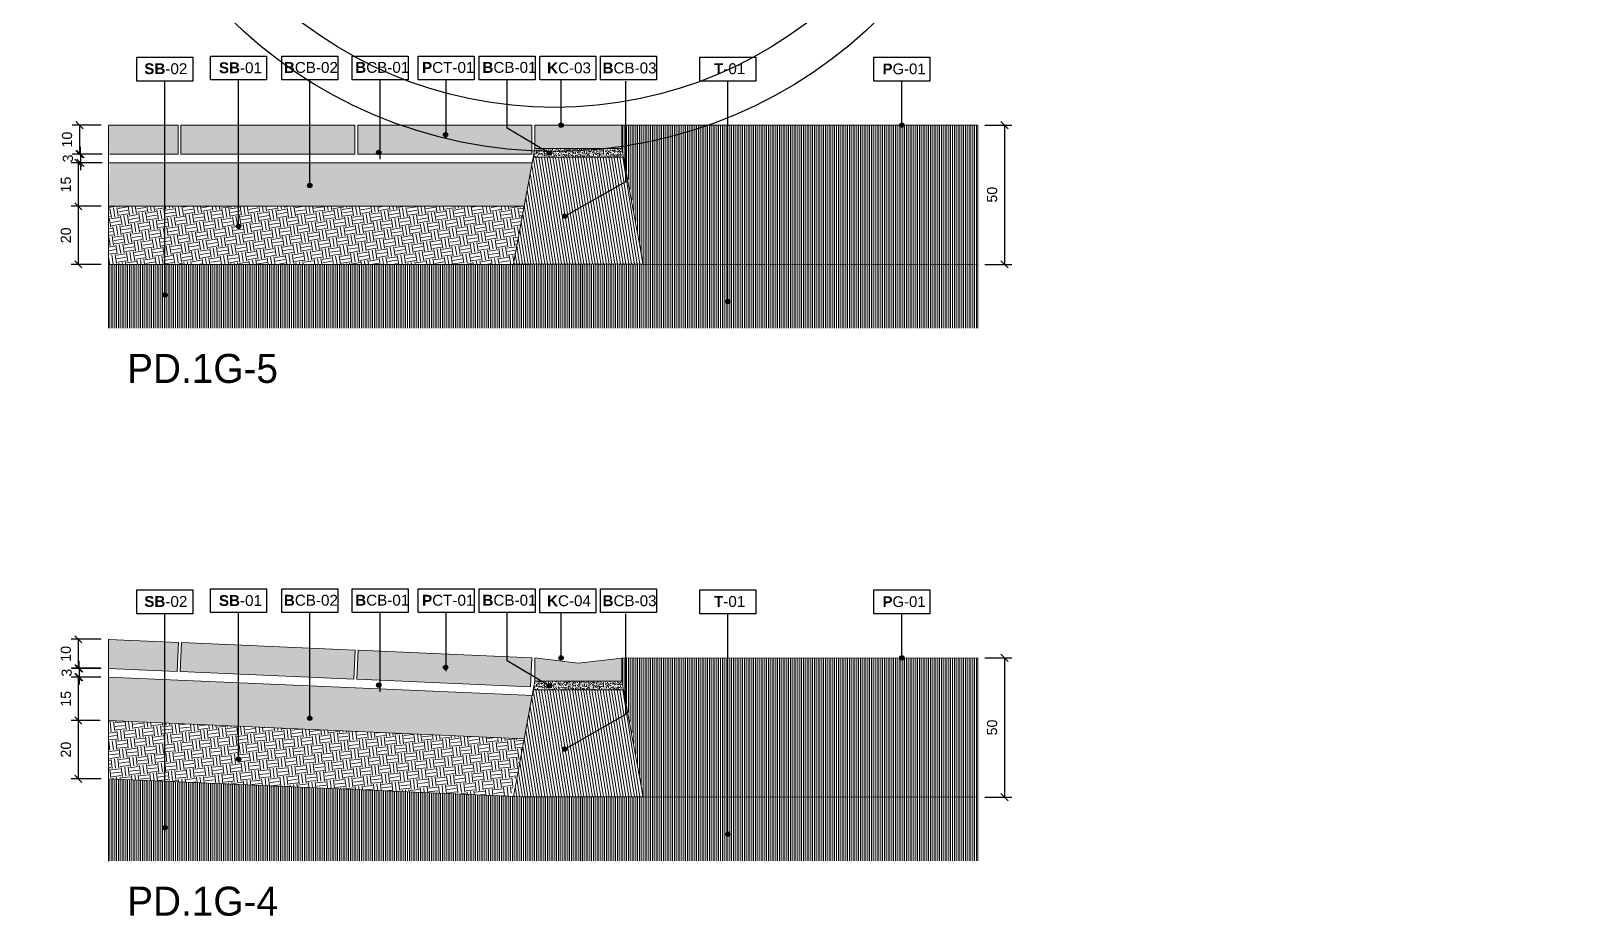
# Model space of a CAD drawing. Header units: metres. Extents: x -325 to 301, y -147 to 149.
# Drawn here: x 26.59 to 31.91, y 60.2 to 63.25 of the extents above; entities that cross this region are included whole.
import ezdxf

# ---------------------------------------------------------------- set-up
doc = ezdxf.new("R2010")
doc.units = ezdxf.units.M
doc.layers.get('Defpoints').update_dxf_attribs({"lineweight": 13})
doc.layers.add('-aux', color=50, linetype='Continuous', plot=False)
doc.layers.add('-AUX-QAD', color=5, linetype='Continuous', plot=False)
doc.layers.add('0-TX-1_25', color=7, linetype='Continuous', true_color=0x3f4f7f)
doc.layers.add('3-TR-paviment fort', color=7, linetype='Continuous', true_color=0xd1d1d1)
for name, color, linetype, lineweight, true_color in [('03-TR-Paviment_01_Compacted Ground', 7, 'Continuous', 5, 0xc5a967), ('03-TR-Paviment_07_Precast Concrete Blocks', 7, 'Continuous', 5, 0xe7ddd0), ('3-TR tot_u', 7, 'Continuous', 5, 0x787878)]:
    doc.layers.add(name, color=color, linetype=linetype, lineweight=lineweight, true_color=true_color)
for name, color, linetype, lineweight in [('1-CM', 7, 'Continuous', 0), ('2-L-secció', 1, 'Continuous', 0), ('3-TR Formigó', 252, 'Continuous', 0), ('3-TR Seleccionat', 44, 'Continuous', 0), ('3-TR Tot-u', 37, 'Continuous', 0)]:
    doc.layers.add(name, color=color, linetype=linetype, lineweight=lineweight)
doc.layers.add('A-KEYPLAN_HATCH', color=7, linetype='Continuous')
doc.layers.add('A_TEXT_2', color=7, linetype='Continuous')
doc.styles.add('Arial_4', font='arial.ttf', dxfattribs={"height": 1.8})
doc.styles.get("Standard").update_dxf_attribs({"font": 'arial.ttf'})
doc.styles.add('x-llegenda materials$0$ENGRAVERS', font='TT0586M.TTF')
doc.dimstyles.new('ISO-25', dxfattribs={"dimtxt": 0.1, "dimasz": 0.1, "dimexe": 0.1, "dimexo": 0.1, "dimgap": 0.1, "dimtad": 1, "dimdec": 0, "dimlfac": 100, "dimzin": 9, "dimtxsty": 'Standard', "dimblk": 'OBLIQUE', "dimcen": 0.1, "dimadec": 0, "dimazin": 0, "dimtfac": 1, "dimtdec": 0, "dimtmove": 0, "dimatfit": 3, "dimldrblk": 'OBLIQUE', "dimfxl": 1, "dimarcsym": 0})
pattern_1 = [(270, (-172.1192207, 8.930164), (0.00635, -2e-18), [])]
pattern_2 = [(270, (-172.1192207, 10.766412), (0.00635, -2e-18), [])]

# ---------------------------------------------------------------- blocks, each defined once
blk = doc.blocks.new('hatch keyplan 2')
at = {"layer": 'A-KEYPLAN_HATCH'}
blk.add_lwpolyline([(0, 0.00548), (0.01287, 0.00548), (0.01287, 0), (0, 0)], close=True, dxfattribs=at)
blk = doc.blocks.new('hatch keyplan')
at = {"layer": 'A-KEYPLAN_HATCH'}
blk.add_blockref('hatch keyplan 2', (1.43058, 0.85215), dxfattribs=at)
blk = doc.blocks.new('SB-01')
at = {"layer": 'A-KEYPLAN_HATCH'}
blk.add_blockref('hatch keyplan', (-1.43058, -0.85215), dxfattribs=at)
at = {"layer": 'A_TEXT_2', "insert": (-0.0008, 0.00403), "char_height": 0.0025, "attachment_point": 1}
blk.add_mtext_dynamic_manual_height_columns('\\pi0.00271;{\\fArial|b1|i0|c0|p34;SB}-01', width=0.0145619, gutter_width=0.015, heights=[0], dxfattribs=at)
blk = doc.blocks.new('PCB01')
at = {"layer": 'A-KEYPLAN_HATCH'}
blk.add_lwpolyline([(0.001, 0.00548), (0.01387, 0.00548), (0.01387, 0), (0.001, 0)], close=True, dxfattribs=at)
at = {"layer": 'A_TEXT_2', "insert": (0.0002, 0.00409), "char_height": 0.0025, "attachment_point": 1}
blk.add_mtext_dynamic_manual_height_columns('\\pi0.00171;{\\fArial|b1|i0|c0|p34;P}CT-01', width=0.0145619, gutter_width=0.015, heights=[0], dxfattribs=at)
blk = doc.blocks.new('B-CB02')
at = {"layer": 'A-KEYPLAN_HATCH'}
blk.add_blockref('hatch keyplan', (-1.43058, -0.85215), dxfattribs=at)
at = {"layer": 'A_TEXT_2', "insert": (-0.0008, 0.00409), "char_height": 0.0025, "attachment_point": 1}
blk.add_mtext_dynamic_manual_height_columns('\\pi0.00129;{\\fArial|b1|i0|c0|p34;B}CB-02', width=0.0145619, gutter_width=0.015, heights=[0], dxfattribs=at)
blk = doc.blocks.new('B-CB01')
at = {"layer": 'A-KEYPLAN_HATCH'}
blk.add_blockref('hatch keyplan', (-1.43058, -0.85215), dxfattribs=at)
at = {"layer": 'A_TEXT_2', "insert": (-0.0008, 0.00411), "char_height": 0.0025, "attachment_point": 1}
blk.add_mtext_dynamic_manual_height_columns('\\pi0.00152;{\\fArial|b1|i0|c0|p34;B}CB-01', width=0.0145619, gutter_width=0.015, heights=[0], dxfattribs=at)
blk = doc.blocks.new('SB-02')
at = {"layer": 'A-KEYPLAN_HATCH'}
blk.add_blockref('hatch keyplan', (-1.43058, -0.85215), dxfattribs=at)
at = {"layer": 'A_TEXT_2', "insert": (-0.0008, 0.00408), "char_height": 0.0025, "attachment_point": 1}
blk.add_mtext_dynamic_manual_height_columns('\\pi0.00249;{\\fArial|b1|i0|c0|p34;SB}-02', width=0.0145619, gutter_width=0.015, heights=[0], dxfattribs=at)
blk = doc.blocks.new('B-CB03')
at = {"layer": 'A-KEYPLAN_HATCH'}
blk.add_blockref('hatch keyplan', (-1.43058, -0.85215), dxfattribs=at)
at = {"layer": 'A_TEXT_2', "insert": (-0.0008, 0.00398), "char_height": 0.0025, "attachment_point": 1}
blk.add_mtext_dynamic_manual_height_columns('\\pi0.00128;{\\fArial|b1|i0|c0|p34;B}CB-03', width=0.0145619, gutter_width=0.015, heights=[0], dxfattribs=at)
blk = doc.blocks.new('PG01')
at = {"layer": 'A-KEYPLAN_HATCH'}
blk.add_blockref('hatch keyplan', (-1.42958, -0.85215), dxfattribs=at)
at = {"layer": 'A-KEYPLAN_HATCH', "insert": (0.00021, 0.00402), "char_height": 0.0024588, "attachment_point": 1, "line_spacing_factor": 0.938532, "style": 'Arial_4'}
blk.add_mtext_dynamic_manual_height_columns('\\pi0.00276;{\\fArial|b1|i0|c0|p34;P}G-01', width=0.0145619, gutter_width=0.015, heights=[0], dxfattribs=at)
blk = doc.blocks.new('T-01')
at = {"layer": 'A-KEYPLAN_HATCH'}
blk.add_blockref('hatch keyplan', (-1.43058, -0.85215), dxfattribs=at)
at = {"layer": 'A_TEXT_2', "insert": (-0.0008, 0.00408), "char_height": 0.0025, "attachment_point": 1}
blk.add_mtext_dynamic_manual_height_columns('\\pi0.00405;{\\fArial|b1|i0|c0|p34;T}-01', width=0.0145619, gutter_width=0.015, heights=[0], dxfattribs=at)
blk = doc.blocks.new('_Oblique')
at = {"color": 0, "lineweight": -2}
blk.add_line((-0.5, -0.5), (0.5, 0.5), dxfattribs=at)
blk = doc.blocks.new('*D1181')
at = {"layer": '0-TX-1_25', "color": 0, "lineweight": -2, "transparency": 16777216}
for p, q in [((29.8784, 61.0878), (29.9709, 61.0878)), ((29.9459, 61.0878), (29.9459, 60.6078)), ((29.8781, 60.6078), (29.9709, 60.6078))]:
    blk.add_line(p, q, dxfattribs=at)
at = {"layer": 'Defpoints', "color": 0, "transparency": 16777216}
for p in [(29.8534, 61.0878), (29.8531, 60.6078), (29.9459, 60.6078)]:
    blk.add_point(p, dxfattribs=at)
at = {"layer": '0-TX-1_25', "color": 0, "lineweight": -2, "transparency": 16777216, "xscale": 0.025, "yscale": 0.025, "zscale": 0.025}
for p, rotation in [((29.9459, 61.0878), 90), ((29.9459, 60.6078), 270)]:
    blk.add_blockref('_Oblique', p, dxfattribs=dict(at, rotation=rotation))
at = {"layer": '0-TX-1_25', "color": 0, "transparency": 16777216, "insert": (29.903, 60.8478), "char_height": 0.035, "attachment_point": 5, "rotation": 90}
blk.add_mtext('50', dxfattribs=at)
blk = doc.blocks.new('*D1182')
at = {"layer": '0-TX-1_25', "color": 0, "lineweight": -2, "transparency": 16777216}
for p, q in [((26.8306, 61.1517), (26.7264, 61.1517)), ((26.7514, 61.1517), (26.7514, 61.0517)), ((26.8263, 61.0517), (26.7264, 61.0517))]:
    blk.add_line(p, q, dxfattribs=at)
at = {"layer": 'Defpoints', "color": 0, "transparency": 16777216}
for p in [(26.8556, 61.1517), (26.7514, 61.0517), (26.8513, 61.0517)]:
    blk.add_point(p, dxfattribs=at)
at = {"layer": '0-TX-1_25', "color": 0, "lineweight": -2, "transparency": 16777216, "xscale": 0.025, "yscale": 0.025, "zscale": 0.025}
for p, rotation in [((26.7514, 61.1517), 90), ((26.7514, 61.0517), 270)]:
    blk.add_blockref('_Oblique', p, dxfattribs=dict(at, rotation=rotation))
at = {"layer": '0-TX-1_25', "color": 0, "transparency": 16777216, "insert": (26.7085, 61.1017), "char_height": 0.035, "attachment_point": 5, "rotation": 90}
blk.add_mtext('10', dxfattribs=at)
blk = doc.blocks.new('*D1183')
at = {"layer": '0-TX-1_25', "color": 0, "lineweight": -2, "transparency": 16777216}
for p, q in [((26.8306, 61.0515), (26.7294, 61.0515)), ((26.7544, 61.0515), (26.7544, 61.0765)), ((26.7544, 61.0515), (26.7544, 61.0215)), ((26.8293, 61.0215), (26.7294, 61.0215)), ((26.7544, 61.0215), (26.7544, 60.9965))]:
    blk.add_line(p, q, dxfattribs=at)
at = {"layer": 'Defpoints', "color": 0, "transparency": 16777216}
for p in [(26.8556, 61.0515), (26.7544, 61.0215), (26.8543, 61.0215)]:
    blk.add_point(p, dxfattribs=at)
at = {"layer": '0-TX-1_25', "color": 0, "lineweight": -2, "transparency": 16777216, "xscale": 0.025, "yscale": 0.025, "zscale": 0.025}
for p, rotation in [((26.7544, 61.0515), 270), ((26.7544, 61.0215), 90)]:
    blk.add_blockref('_Oblique', p, dxfattribs=dict(at, rotation=rotation))
at = {"layer": '0-TX-1_25', "color": 0, "transparency": 16777216, "insert": (26.7115, 61.0365), "char_height": 0.035, "attachment_point": 5, "rotation": 90}
blk.add_mtext('3', dxfattribs=at)
blk = doc.blocks.new('*D1179')
at = {"layer": '0-TX-1_25', "color": 0, "lineweight": -2, "transparency": 16777216}
for p, q in [((26.8264, 61.0216), (26.7264, 61.0216)), ((26.7514, 61.0216), (26.7514, 60.8716)), ((26.8264, 60.8716), (26.7264, 60.8716))]:
    blk.add_line(p, q, dxfattribs=at)
at = {"layer": 'Defpoints', "color": 0, "transparency": 16777216}
for p in [(26.8514, 61.0216, 0), (26.7514, 60.8716), (26.8514, 60.8716, 0)]:
    blk.add_point(p, dxfattribs=at)
at = {"layer": '0-TX-1_25', "color": 0, "lineweight": -2, "transparency": 16777216, "xscale": 0.025, "yscale": 0.025, "zscale": 0.025}
for p, rotation in [((26.7514, 61.0216), 90), ((26.7514, 60.8716), 270)]:
    blk.add_blockref('_Oblique', p, dxfattribs=dict(at, rotation=rotation))
at = {"layer": '0-TX-1_25', "color": 0, "transparency": 16777216, "insert": (26.7086, 60.9466), "char_height": 0.035, "attachment_point": 5, "rotation": 90}
blk.add_mtext('15', dxfattribs=at)
blk = doc.blocks.new('*D1180')
at = {"layer": '0-TX-1_25', "color": 0, "lineweight": -2, "transparency": 16777216}
for p, q in [((26.8264, 60.8716), (26.7264, 60.8716)), ((26.7514, 60.8716), (26.7514, 60.6711)), ((26.8306, 60.6711), (26.7264, 60.6711))]:
    blk.add_line(p, q, dxfattribs=at)
at = {"layer": 'Defpoints', "color": 0, "transparency": 16777216}
for p in [(26.8514, 60.8716), (26.7514, 60.6711), (26.8556, 60.6711)]:
    blk.add_point(p, dxfattribs=at)
at = {"layer": '0-TX-1_25', "color": 0, "lineweight": -2, "transparency": 16777216, "xscale": 0.025, "yscale": 0.025, "zscale": 0.025}
for p, rotation in [((26.7514, 60.8716), 90), ((26.7514, 60.6711), 270)]:
    blk.add_blockref('_Oblique', p, dxfattribs=dict(at, rotation=rotation))
at = {"layer": '0-TX-1_25', "color": 0, "transparency": 16777216, "insert": (26.7086, 60.7714), "char_height": 0.035, "attachment_point": 5, "rotation": 90}
blk.add_mtext('20', dxfattribs=at)
blk = doc.blocks.new('POINT')
at = {"layer": '0-TX-1_25'}
h = blk.add_hatch(dxfattribs=at)
h.set_pattern_fill('ANGLE', color=256)
h.set_pattern_definition([(0, (-83.747, -12.726), (0, 6.985), [5.08, -1.905]), (90, (-83.747, -12.726), (-6.985, 4e-16), [5.08, -1.905])])
edge = h.paths.add_edge_path()
edge.add_arc((0, 0), 0.0075, 0, 360)
h = blk.add_hatch(color=256, dxfattribs=at)
h.dxf.hatch_style = 1
edge = h.paths.add_edge_path()
edge.add_arc((0, 0), 0.0075, 0, 360)
blk.add_circle((0, 0), 0.0075, dxfattribs=at)
blk = doc.blocks.new('K03')
at = {"layer": 'A-KEYPLAN_HATCH'}
blk.add_blockref('hatch keyplan', (-1.43058, -0.85215), dxfattribs=at)
at = {"layer": 'A_TEXT_2', "insert": (-0.0008, 0.00402), "char_height": 0.0025, "attachment_point": 1}
blk.add_mtext_dynamic_manual_height_columns('\\pi0.00245;{\\fArial|b1|i0|c0|p34;K}C-04', width=0.0145619, gutter_width=0.015, heights=[0], dxfattribs=at)
blk = doc.blocks.new('*D1198')
at = {"layer": '0-TX-1_25', "color": 0, "lineweight": -2, "transparency": 16777216}
for p, q in [((22.6963, 61.759), (22.6093, 61.759)), ((22.6343, 61.759), (22.6343, 61.609)), ((22.7343, 61.609), (22.6093, 61.609))]:
    blk.add_line(p, q, dxfattribs=at)
at = {"layer": 'Defpoints', "color": 0, "transparency": 16777216}
for p in [(22.7213, 61.759), (22.6343, 61.609), (66.3646, 61.609)]:
    blk.add_point(p, dxfattribs=at)
at = {"layer": '0-TX-1_25', "color": 0, "lineweight": -2, "transparency": 16777216, "xscale": 0.025, "yscale": 0.025, "zscale": 0.025}
for p, rotation in [((22.6343, 61.759), 90), ((22.6343, 61.609), 270)]:
    blk.add_blockref('_Oblique', p, dxfattribs=dict(at, rotation=rotation))
at = {"layer": '0-TX-1_25', "color": 0, "transparency": 16777216, "insert": (22.5915, 61.684), "char_height": 0.035, "attachment_point": 5, "rotation": 90}
blk.add_mtext('15', dxfattribs=at)
blk = doc.blocks.new('*D2180')
at = {"layer": '0-TX-1_25', "color": 0, "lineweight": -2, "transparency": 16777216}
for p, q in [((29.8784, 62.9241), (29.9709, 62.9241)), ((29.9459, 62.9241), (29.9459, 62.4441)), ((29.8781, 62.4441), (29.9709, 62.4441))]:
    blk.add_line(p, q, dxfattribs=at)
at = {"layer": 'Defpoints', "color": 0, "transparency": 16777216}
for p in [(29.8534, 62.9241), (29.8531, 62.4441), (29.9459, 62.4441)]:
    blk.add_point(p, dxfattribs=at)
at = {"layer": '0-TX-1_25', "color": 0, "lineweight": -2, "transparency": 16777216, "xscale": 0.025, "yscale": 0.025, "zscale": 0.025}
for p, rotation in [((29.9459, 62.9241), 90), ((29.9459, 62.4441), 270)]:
    blk.add_blockref('_Oblique', p, dxfattribs=dict(at, rotation=rotation))
at = {"layer": '0-TX-1_25', "color": 0, "transparency": 16777216, "insert": (29.903, 62.6841), "char_height": 0.035, "attachment_point": 5, "rotation": 90}
blk.add_mtext('50', dxfattribs=at)
blk = doc.blocks.new('*D2181')
at = {"layer": '0-TX-1_25', "color": 0, "lineweight": -2, "transparency": 16777216}
for p, q in [((26.8306, 62.9241), (26.7307, 62.9241)), ((26.7557, 62.9241), (26.7557, 62.8241)), ((26.8306, 62.8241), (26.7307, 62.8241))]:
    blk.add_line(p, q, dxfattribs=at)
at = {"layer": 'Defpoints', "color": 0, "transparency": 16777216}
for p in [(26.8556, 62.9241), (26.7557, 62.8241), (26.8556, 62.8241)]:
    blk.add_point(p, dxfattribs=at)
at = {"layer": '0-TX-1_25', "color": 0, "lineweight": -2, "transparency": 16777216, "xscale": 0.025, "yscale": 0.025, "zscale": 0.025}
for p, rotation in [((26.7557, 62.9241), 90), ((26.7557, 62.8241), 270)]:
    blk.add_blockref('_Oblique', p, dxfattribs=dict(at, rotation=rotation))
at = {"layer": '0-TX-1_25', "color": 0, "transparency": 16777216, "insert": (26.7128, 62.8741), "char_height": 0.035, "attachment_point": 5, "rotation": 90}
blk.add_mtext('10', dxfattribs=at)
blk = doc.blocks.new('*D2182')
at = {"layer": '0-TX-1_25', "color": 0, "lineweight": -2, "transparency": 16777216}
for p, q in [((26.7587, 62.8241), (26.7587, 62.8491)), ((26.8336, 62.8241), (26.7337, 62.8241)), ((26.8336, 62.7941), (26.7337, 62.7941)), ((26.7587, 62.8241), (26.7587, 62.7941)), ((26.7587, 62.7941), (26.7587, 62.7691))]:
    blk.add_line(p, q, dxfattribs=at)
at = {"layer": 'Defpoints', "color": 0, "transparency": 16777216}
for p in [(26.7587, 62.7941), (26.8586, 62.8241), (26.8586, 62.7941)]:
    blk.add_point(p, dxfattribs=at)
at = {"layer": '0-TX-1_25', "color": 0, "lineweight": -2, "transparency": 16777216, "xscale": 0.025, "yscale": 0.025, "zscale": 0.025}
for p, rotation in [((26.7587, 62.8241), 270), ((26.7587, 62.7941), 90)]:
    blk.add_blockref('_Oblique', p, dxfattribs=dict(at, rotation=rotation))
at = {"layer": '0-TX-1_25', "color": 0, "transparency": 16777216, "insert": (26.7158, 62.8091), "char_height": 0.035, "attachment_point": 5, "rotation": 90}
blk.add_mtext('3', dxfattribs=at)
blk = doc.blocks.new('*D2178')
at = {"layer": '0-TX-1_25', "color": 0, "lineweight": -2, "transparency": 16777216}
for p, q in [((26.8264, 62.7941), (26.7264, 62.7941)), ((26.7514, 62.7941), (26.7514, 62.6441)), ((26.8306, 62.6441), (26.7264, 62.6441))]:
    blk.add_line(p, q, dxfattribs=at)
at = {"layer": 'Defpoints', "color": 0, "transparency": 16777216}
for p in [(26.8514, 62.7941, 0), (26.7514, 62.6441), (26.8556, 62.6441)]:
    blk.add_point(p, dxfattribs=at)
at = {"layer": '0-TX-1_25', "color": 0, "lineweight": -2, "transparency": 16777216, "xscale": 0.025, "yscale": 0.025, "zscale": 0.025}
for p, rotation in [((26.7514, 62.7941), 90), ((26.7514, 62.6441), 270)]:
    blk.add_blockref('_Oblique', p, dxfattribs=dict(at, rotation=rotation))
at = {"layer": '0-TX-1_25', "color": 0, "transparency": 16777216, "insert": (26.7086, 62.7191), "char_height": 0.035, "attachment_point": 5, "rotation": 90}
blk.add_mtext('15', dxfattribs=at)
blk = doc.blocks.new('*D2179')
at = {"layer": '0-TX-1_25', "color": 0, "lineweight": -2, "transparency": 16777216}
for p, q in [((26.8306, 62.6441), (26.7264, 62.6441)), ((26.7514, 62.6441), (26.7514, 62.4441)), ((26.8306, 62.4441), (26.7264, 62.4441))]:
    blk.add_line(p, q, dxfattribs=at)
at = {"layer": 'Defpoints', "color": 0, "transparency": 16777216}
for p in [(26.8556, 62.6441), (26.7514, 62.4441), (26.8556, 62.4441)]:
    blk.add_point(p, dxfattribs=at)
at = {"layer": '0-TX-1_25', "color": 0, "lineweight": -2, "transparency": 16777216, "xscale": 0.025, "yscale": 0.025, "zscale": 0.025}
for p, rotation in [((26.7514, 62.6441), 90), ((26.7514, 62.4441), 270)]:
    blk.add_blockref('_Oblique', p, dxfattribs=dict(at, rotation=rotation))
at = {"layer": '0-TX-1_25', "color": 0, "transparency": 16777216, "insert": (26.7086, 62.5441), "char_height": 0.035, "attachment_point": 5, "rotation": 90}
blk.add_mtext('20', dxfattribs=at)
blk = doc.blocks.new('K02')
at = {"layer": 'A-KEYPLAN_HATCH'}
blk.add_blockref('hatch keyplan', (-1.43058, -0.85215), dxfattribs=at)
at = {"layer": 'A_TEXT_2', "insert": (-0.0008, 0.00402), "char_height": 0.0025, "attachment_point": 1}
blk.add_mtext_dynamic_manual_height_columns('\\pi0.00244;{\\fArial|b1|i0|c0|p34;K}C-03', width=0.0145619, gutter_width=0.015, heights=[0], dxfattribs=at)

msp = doc.modelspace()

# ---------------------------------------------------------------- hatches: boundary and pattern name
at = {"layer": '03-TR-Paviment_01_Compacted Ground'}
h = msp.add_hatch(dxfattribs=at)
h.set_pattern_fill('ANSI31', color=256, scale=0.002, angle=225, style=0)
h.set_pattern_definition(pattern_2)
h.paths.add_polyline_path([(28.7837, 62.9241), (28.6258, 62.9234), (28.6255, 62.8439), (28.6515, 62.7234), (28.6995, 62.4448), (29.8534, 62.4441), (29.8534, 62.9241)])
h = msp.add_hatch(dxfattribs=at)
h.set_pattern_fill('ANSI31', color=256, scale=0.002, angle=225, style=0)
h.set_pattern_definition(pattern_1)
h.paths.add_polyline_path([(28.7837, 61.0878), (28.6258, 61.0872), (28.6255, 61.0076), (28.6515, 60.8872), (28.6995, 60.6086), (29.8534, 60.6078), (29.8534, 61.0878)])
at = {"layer": '03-TR-Paviment_07_Precast Concrete Blocks'}
h = msp.add_hatch(color=256, dxfattribs=at)
h.dxf.hatch_style = 1
h.paths.add_polyline_path([(26.8556, 62.8922), (26.8586, 62.8241), (27.0956, 62.8241), (27.0956, 62.9241), (26.8556, 62.9241)])
h = msp.add_hatch(color=256, dxfattribs=at)
h.dxf.hatch_style = 1
h.paths.add_polyline_path([(27.7056, 62.8241), (27.7056, 62.9241), (27.1056, 62.9241), (27.1056, 62.8241)])
h = msp.add_hatch(color=256, dxfattribs=at)
h.dxf.hatch_style = 1
h.paths.add_polyline_path([(27.7156, 62.9241), (27.7156, 62.8241), (28.3156, 62.8241), (28.3156, 62.9241)])
h = msp.add_hatch(color=256, dxfattribs=at)
h.dxf.hatch_style = 1
h.paths.add_polyline_path([(26.8556, 61.1197), (26.8556, 61.0515), (27.0924, 61.0412), (27.0968, 61.1411), (26.857, 61.1515)])
h = msp.add_hatch(color=256, dxfattribs=at)
h.dxf.hatch_style = 1
h.paths.add_polyline_path([(27.7019, 61.0145), (27.7062, 61.1144), (27.1068, 61.1406), (27.1024, 61.0407)])
h = msp.add_hatch(color=256, dxfattribs=at)
h.dxf.hatch_style = 1
h.paths.add_polyline_path([(27.7162, 61.114), (27.7118, 61.0141), (28.3113, 60.9879), (28.3156, 61.0878)])
at = {"layer": '3-TR Formigó'}
h = msp.add_hatch(dxfattribs=at)
h.set_pattern_fill('ANSI31', color=256, scale=0.003, angle=234.1752, style=0)
h.set_pattern_definition([(279.17524, (31.309819, 62.523411), (0.00940313, 0.001518806), [])])
h.paths.add_polyline_path([(28.2521, 62.4464), (28.6995, 62.4448), (28.6323, 62.8135), (28.3202, 62.8139)])
h = msp.add_hatch(dxfattribs=at)
h.set_pattern_fill('ANSI31', color=256, scale=0.003, angle=234.1752, style=0)
h.set_pattern_definition([(279.17524, (31.309819, 60.687162), (0.00940313, 0.001518806), [])])
h.paths.add_polyline_path([(28.2521, 60.6102), (28.6995, 60.6086), (28.6323, 60.9772), (28.3202, 60.9776)])
at = {"layer": '3-TR Seleccionat'}
h = msp.add_hatch(dxfattribs=at)
h.set_pattern_fill('ANSI31', color=256, scale=0.002, angle=225, style=0)
h.set_pattern_definition(pattern_2)
h.paths.add_polyline_path([(29.8534, 62.4441), (28.2829, 62.4451), (26.8556, 62.4441), (26.8534, 62.2241), (29.8534, 62.2241)])
h = msp.add_hatch(dxfattribs=at)
h.set_pattern_fill('ANSI31', color=256, scale=0.002, angle=225, style=0)
h.set_pattern_definition(pattern_1)
h.paths.add_polyline_path([(29.8534, 60.6078), (28.2829, 60.6088), (26.8556, 60.6711), (26.8534, 60.3878), (29.8534, 60.3878)])
at = {"layer": '3-TR Tot-u'}
h = msp.add_hatch(dxfattribs=at)
h.set_pattern_fill('EARTH', color=256, scale=0.005, angle=-80.8248, style=0)
h.set_pattern_definition([(279.1752, (28.347158, 62.39409), (0.03640645, -0.0262811), [0.03175, -0.03175]), (279.1752, (28.358912, 62.39599), (0.03640645, -0.0262811), [0.03175, -0.03175]), (279.1752, (28.370666, 62.397887), (0.03640645, -0.0262811), [0.03175, -0.03175]), (9.1752, (28.375217, 62.394602), (0.0262811, 0.03640645), [0.03175, -0.03175]), (9.1752, (28.377115, 62.382848), (0.0262811, 0.03640645), [0.03175, -0.03175]), (9.1752, (28.379014, 62.371094), (0.0262811, 0.03640645), [0.03175, -0.03175])])
h.paths.add_polyline_path([(28.2632, 62.4464), (28.2521, 62.4464), (28.2887, 62.6441), (26.8556, 62.6441), (26.8556, 62.4441), (28.2627, 62.4441)])
h = msp.add_hatch(dxfattribs=at)
h.set_pattern_fill('EARTH', color=256, scale=0.005, angle=-83.3248, style=0)
h.set_pattern_definition([(276.6752, (28.324014, 60.55697), (0.03522544, -0.0278441), [0.03175, -0.03175]), (276.6752, (28.33584, 60.558355), (0.03522544, -0.0278441), [0.03175, -0.03175]), (276.6752, (28.347665, 60.55974), (0.03522544, -0.0278441), [0.03175, -0.03175]), (6.6752, (28.352068, 60.55626), (0.0278441, 0.03522544), [0.03175, -0.03175]), (6.6752, (28.353452, 60.544433), (0.0278441, 0.03522544), [0.03175, -0.03175]), (6.6752, (28.354836, 60.532607), (0.0278441, 0.03522544), [0.03175, -0.03175])])
h.paths.add_polyline_path([(28.2746, 60.7314), (28.2889, 60.8087), (26.8556, 60.8713), (26.8556, 60.6711), (28.2418, 60.6106)])
at = {"layer": '3-TR tot_u'}
h = msp.add_hatch(dxfattribs=at)
h.set_pattern_fill('AR-CONC', color=256, scale=9e-05, angle=89.1201)
h.set_pattern_definition([(139.120136, (-55.546801, 41.695258), (0.0016861337, 0.0163726586), [0.0017145, -0.0188595]), (84.120136, (-55.546801, 41.695258), (-0.0172417962, -0.002907487), [0.0013716, -0.0150876526]), (189.57158, (-55.54666, 41.696622), (-0.0155556617, 0.0134651714), [0.0014571008, -0.016028122]), (135.304336, (-55.551373, 41.695328), (0.0041580035, 0.024336133), [0.00257175, -0.02828925]), (185.755694, (-55.551026, 41.697356), (-0.021937625, 0.021705804), [0.002185652, -0.024042205]), (80.304287, (-55.551373, 41.695328), (-0.021937625, 0.021705804), [0.002057397, -0.022631376]), (110.120136, (-55.550195, 41.697596), (0.0094123187, 0.0135023525), [0.0017145, -0.0188595]), (55.120136, (-55.550195, 41.697596), (-0.01648955, 0.0058160805), [0.0013716, -0.0150876]), (160.57158, (-55.54941, 41.698721), (-0.0070772314, 0.019318433), [0.0014571008, -0.0160280944]), (126.620136, (-55.546801, 41.695258), (-0.00760478767, 0.00039479935), [0, -0.01490472, 0, -0.0153162, 0, -0.01514475]), (96.620136, (-55.546801, 41.695258), (-0.0089228417, 0.0061515134), [0, -0.00873252, 0, -0.01456182, 0, -0.00577215]), (56.620136, (-55.5468795, 41.6901607), (0.0007029168, 0.0121937974), [0, -0.005715, 0, -0.0178308, 0, -0.0236601]), (46.620136, (-55.546915, 41.687875), (-0.002083395, 0.0133651946), [0, -0.0074295, 0, -0.01184148, 0, -0.0168021])])
h.paths.add_polyline_path([(28.6323, 62.8135), (28.6258, 62.8439), (28.329, 62.8438), (28.32, 62.8127)])
h = msp.add_hatch(dxfattribs=at)
h.set_pattern_fill('AR-CONC', color=256, scale=0.0002, angle=90.2664)
h.set_pattern_definition([(140.2664142826, (269989.14661, -738410.938326), (0.0030183585688, 0.0364513625829), [0.00381, -0.04191]), (85.2664142826, (269989.14661, -738410.938326), (-0.038178181071, -0.0072262829147), [0.003048, -0.033528116834]), (190.7178589826, (269989.146862, -738410.93529), (-0.0351598209443, 0.0292250795793), [0.00323800176, -0.03561804892]), (136.4506142826, (269989.13645, -738410.938374), (0.0081562825845, 0.054254319684), [0.005715, -0.062865]), (186.9019718926, (269989.13713, -738410.93385), (-0.049705465825, 0.0472502176402), [0.004857004628, -0.053427121632]), (81.450565453, (269989.13645, -738410.938374), (-0.0497054658226, 0.047250217643), [0.004571993414, -0.050291946384]), (111.2664142826, (269989.138967, -738410.933282), (0.0203118235278, 0.0304176527855), [0.00381, -0.04191]), (56.2664142826, (269989.138967, -738410.93328), (-0.0368946682843, 0.0121889849897), [0.003048, -0.033528]), (161.7178592826, (269989.14066, -738410.930747), (-0.0165828449463, 0.0426066377068), [0.00323800176, -0.03561798752]), (127.7664142826, (269989.146611, -738410.938326), (-0.01691369723214, 0.00053908134343), [0, -0.0331216, 0, -0.034036, 0, -0.033655]), (97.7664142826, (269989.14661, -738410.938326), (-0.02009803784164, 0.01327062431354), [0, -0.0194056, 0, -0.0323596, 0, -0.012827]), (57.7664142826, (269989.146663, -738410.949655), (0.0010196428634, 0.02712315336846), [0, -0.0127, 0, -0.039624, 0, -0.052578]), (47.7664142826, (269989.146687, -738410.954734), (-0.0052229971398, 0.02960187044516), [0, -0.01651, 0, -0.0263144, 0, -0.037338])])
h.paths.add_polyline_path([(28.2887, 62.6441), (28.3166, 62.7941), (26.8599, 62.7941), (26.8556, 62.6441)])
h = msp.add_hatch(dxfattribs=at)
h.set_pattern_fill('AR-CONC', color=256, scale=0.0002, angle=87.7664)
h.set_pattern_definition([(137.7664143104, (237520.426622, -749485.437035), (0.0046054718471, 0.0362850100133), [0.00381, -0.04191]), (82.7664143104, (237520.42662, -749485.437035), (-0.0384570499332, -0.0055540962442), [0.003048, -0.033528116834]), (188.2178590104, (237520.427005, -749485.43401), (-0.0338515765335, 0.0307309136123), [0.00323800176, -0.03561804892]), (133.9506143104, (237520.41647, -749485.43664), (0.0105150597712, 0.053846909549), [0.005715, -0.062865]), (184.4019719204, (237520.417345, -749485.43215), (-0.047597131713, 0.0493733678477), [0.004857004628, -0.053427121632]), (78.95056548, (237520.41647, -749485.43664), (-0.0475971317104, 0.0493733678503), [0.004571993414, -0.050291946384]), (108.7664143104, (237520.419205, -749485.431662), (0.0216192905378, 0.029502712632), [0.00381, -0.04191]), (53.7664143104, (237520.419205, -749485.43166), (-0.036327876684, 0.0137867065869), [0.003048, -0.033528]), (159.2178593104, (237520.421007, -749485.429203), (-0.0147085863389, 0.0432894191587), [0.00323800176, -0.03561798752]), (125.2664143104, (237520.426622, -749485.437035), (-0.01687408474282, 0.0012763333606), [0, -0.0331216, 0, -0.034036, 0, -0.033655]), (95.2664143104, (237520.426622, -749485.437035), (-0.0195000524673, 0.01413465770817), [0, -0.0194056, 0, -0.0323596, 0, -0.012827]), (55.2664143104, (237520.42618, -749485.448355), (0.00220176770955, 0.02705286194048), [0, -0.0127, 0, -0.039624, 0, -0.052578]), (45.2664143104, (237520.425982, -749485.45343), (-0.0039268105646, 0.0298015199573), [0, -0.01651, 0, -0.0263144, 0, -0.037338])])
h.paths.add_polyline_path([(28.2889, 60.8087), (28.3165, 60.9577), (26.8556, 61.0215), (26.8556, 60.8713)])
h = msp.add_hatch(dxfattribs=at)
h.set_pattern_fill('AR-CONC', color=256, scale=9e-05, angle=89.1201)
h.set_pattern_definition([(139.120136, (-55.546801, 39.85901), (0.0016861337, 0.0163726586), [0.0017145, -0.0188595]), (84.120136, (-55.546801, 39.85901), (-0.0172417962, -0.002907487), [0.0013716, -0.0150876526]), (189.57158, (-55.54666, 39.860374), (-0.0155556617, 0.0134651714), [0.0014571008, -0.016028122]), (135.304336, (-55.551373, 39.85908), (0.0041580035, 0.024336133), [0.00257175, -0.02828925]), (185.755694, (-55.551026, 39.861108), (-0.021937625, 0.021705804), [0.002185652, -0.024042205]), (80.304287, (-55.551373, 39.85908), (-0.021937625, 0.021705804), [0.002057397, -0.022631376]), (110.120136, (-55.550195, 39.861348), (0.0094123187, 0.0135023525), [0.0017145, -0.0188595]), (55.120136, (-55.550195, 39.861348), (-0.01648955, 0.0058160805), [0.0013716, -0.0150876]), (160.57158, (-55.54941, 39.862473), (-0.0070772314, 0.019318433), [0.0014571008, -0.0160280944]), (126.620136, (-55.546801, 39.8590097), (-0.00760478767, 0.00039479935), [0, -0.01490472, 0, -0.0153162, 0, -0.01514475]), (96.620136, (-55.546801, 39.85901), (-0.0089228417, 0.0061515134), [0, -0.00873252, 0, -0.01456182, 0, -0.00577215]), (56.620136, (-55.5468795, 39.8539125), (0.0007029168, 0.0121937974), [0, -0.005715, 0, -0.0178308, 0, -0.0236601]), (46.620136, (-55.546915, 39.851627), (-0.002083395, 0.0133651946), [0, -0.0074295, 0, -0.01184148, 0, -0.0168021])])
h.paths.add_polyline_path([(28.6323, 60.9772), (28.6258, 61.0076), (28.329, 61.0075), (28.32, 60.9764)])
at = {"layer": '3-TR-paviment fort'}
for points in [[(28.3256, 62.924), (28.6256, 62.9234), (28.6256, 62.8434), (28.3259, 62.844)], [(28.3256, 61.0878), (28.4756, 61.0706), (28.6256, 61.0872), (28.6256, 61.0072), (28.3259, 61.0078)]]:
    msp.add_hatch(color=256, dxfattribs=at).paths.add_polyline_path(points)

# ---------------------------------------------------------------- linework, layer by layer
at = {"layer": '-AUX-QAD'}
for radius in [1.5955, 1.444]:
    msp.add_circle((28.3937, 64.4288), radius, dxfattribs=at)
at = {"layer": '0-TX-1_25'}
for points in [[(27.0502, 62.3386), (27.0502, 63.076)], [(27.3042, 62.5748), (27.3042, 63.08)], [(27.5497, 62.7158), (27.5497, 63.08)], [(27.7923, 62.8069), (27.7923, 63.08)], [(28.0199, 62.878), (28.0199, 63.08)], [(28.3755, 62.8274), (28.231, 62.914), (28.231, 63.08)], [(28.4163, 62.9239), (28.4162, 63.0793)], [(28.429, 62.6097), (28.6392, 62.7298), (28.6392, 63.076)], [(28.9916, 62.3161), (28.9916, 63.076)], [(29.592, 62.9239), (29.592, 63.076)], [(27.0502, 60.5023), (27.0502, 61.2397)], [(27.3042, 60.7385), (27.3042, 61.2437)], [(27.5497, 60.8796), (27.5497, 61.2437)], [(27.7923, 60.9706), (27.7923, 61.2437)], [(28.0199, 61.0417), (28.0199, 61.2437)], [(28.3755, 60.9912), (28.231, 61.0777), (28.231, 61.2437)], [(28.4163, 61.0876), (28.4162, 61.2431)], [(28.429, 60.7734), (28.6392, 60.8936), (28.6392, 61.2397)], [(28.9916, 60.4798), (28.9916, 61.2397)], [(29.592, 61.0877), (29.592, 61.2397)]]:
    msp.add_lwpolyline(points, dxfattribs=at)
at = {"layer": '1-CM'}
for p, q in [((28.6256, 62.9234), (29.8534, 62.9241)), ((28.3166, 62.7941), (26.8556, 62.7941)), ((28.2887, 62.6441), (26.8556, 62.6441)), ((28.3038, 62.4441), (26.8556, 62.4441)), ((28.2829, 62.4451), (29.8534, 62.4441)), ((28.6256, 61.0872), (29.8534, 61.0878)), ((28.32, 60.9575), (26.8556, 61.0215)), ((28.2889, 60.8087), (26.8556, 60.8713)), ((28.2829, 60.6088), (26.8556, 60.6711)), ((28.2829, 60.6088), (29.8534, 60.6078))]:
    msp.add_line(p, q, dxfattribs=at)
for points in [[(26.8586, 62.8241), (27.0956, 62.8241), (27.0956, 62.9241), (26.8556, 62.9241)], [(28.3258, 62.8439), (28.6255, 62.8435)], [(28.3202, 62.8139), (28.6323, 62.8135)], [(28.4886, 62.4441), (28.4886, 62.2238)], [(26.8556, 61.0515), (27.0924, 61.0412), (27.0968, 61.1411), (26.857, 61.1515)], [(28.3258, 61.0076), (28.6255, 61.0072)], [(28.3202, 60.9776), (28.6323, 60.9772)], [(28.4886, 60.6078), (28.4886, 60.3875)]]:
    msp.add_lwpolyline(points, dxfattribs=at)
for points in [[(27.1056, 62.8241), (27.7056, 62.8241), (27.7056, 62.9241), (27.1056, 62.9241)], [(27.7156, 62.8241), (28.3156, 62.8241), (28.3156, 62.9241), (27.7156, 62.9241)], [(28.6256, 62.8434), (28.3259, 62.844), (28.3256, 62.924), (28.6256, 62.9234)], [(28.3258, 62.8439), (28.2521, 62.4464), (28.6995, 62.4448), (28.6258, 62.8439)], [(27.1024, 61.0407), (27.7019, 61.0145), (27.7062, 61.1144), (27.1068, 61.1406)], [(27.7118, 61.0141), (28.3113, 60.9879), (28.3156, 61.0878), (27.7162, 61.114)], [(28.6256, 61.0072), (28.3259, 61.0078), (28.3256, 61.0878), (28.4756, 61.07), (28.6256, 61.0872)], [(28.3258, 61.0076), (28.2521, 60.6102), (28.6995, 60.6086), (28.6258, 61.0076)]]:
    msp.add_lwpolyline(points, close=True, dxfattribs=at)
at = {"layer": '2-L-secció'}
for p, q in [((26.8556, 62.9241), (26.8556, 62.2237, 0)), ((29.8534, 62.9241), (29.8534, 62.2242, 0)), ((26.8556, 61.1517), (26.8556, 60.3874, 0)), ((29.8534, 61.0878), (29.8534, 60.3879, 0))]:
    msp.add_line(p, q, dxfattribs=at)

# ---------------------------------------------------------------- block references
at = {"color": 244, "true_color": 0x991b1e, "xscale": 14.99999999999007, "yscale": 14.99999999999007, "zscale": 14.99999999999007}
for name, p in [('K02', (28.3434, 63.0796)), ('K03', (28.3432, 61.2431))]:
    msp.add_blockref(name, p, dxfattribs=at)
at = {"layer": '0-TX-1_25', "xscale": 15, "yscale": 15, "zscale": 15}
for name, p in [('SB-02', (26.9536, 63.076)), ('SB-01', (27.2077, 63.08)), ('B-CB02', (27.4531, 63.08)), ('B-CB01', (27.6957, 63.08)), ('PCB01', (27.9083, 63.08)), ('B-CB01', (28.1344, 63.08)), ('B-CB03', (28.5522, 63.08)), ('T-01', (28.8951, 63.076)), ('SB-02', (26.9536, 61.2397)), ('SB-01', (27.2077, 61.2437)), ('B-CB02', (27.4531, 61.2437)), ('B-CB01', (27.6957, 61.2437)), ('PCB01', (27.9083, 61.2437)), ('B-CB01', (28.1344, 61.2437)), ('B-CB03', (28.5522, 61.2437)), ('T-01', (28.8951, 61.2397))]:
    msp.add_blockref(name, p, dxfattribs=at)
at = {"layer": '0-TX-1_25', "rotation": 357.5000000000001}
for p in [(28.0182, 62.8909), (27.7877, 62.8298), (27.5497, 62.7158), (28.0182, 61.0547), (27.7877, 60.9936), (27.5497, 60.8796)]:
    msp.add_blockref('POINT', p, dxfattribs=at)
at = {"layer": '0-TX-1_25'}
for p in [(28.4163, 62.9239), (29.592, 62.9241), (28.3755, 62.8274), (27.3042, 62.5748), (28.429, 62.6097), (27.0502, 62.3386), (28.9916, 62.3161), (28.4163, 61.0876), (29.592, 61.0878), (28.3755, 60.9912), (28.429, 60.7734), (27.3042, 60.7385), (27.0502, 60.5023), (28.9916, 60.4798)]:
    msp.add_blockref('POINT', p, dxfattribs=at)
at = {"layer": 'A-KEYPLAN_HATCH', "xscale": 14.99999999999007, "yscale": 14.99999999999007, "zscale": 14.99999999999007}
for p in [(29.4804, 63.076), (29.4804, 61.2397)]:
    msp.add_blockref('PG01', p, dxfattribs=at)

# ---------------------------------------------------------------- texts
at = {"layer": '-aux', "char_height": 0.1, "width": 19.210099, "attachment_point": 1, "style": 'x-llegenda materials$0$ENGRAVERS'}
for s, insert in [('PD.1G-5', (26.9199, 62.1354, 0)), ('PD.1G-4', (26.9199, 60.2991, 0))]:
    msp.add_mtext(s, dxfattribs=dict(at, insert=insert))

# ---------------------------------------------------------------- dimensions: what is measured, and where the dimension line sits
at = {"layer": '0-TX-1_25'}
for base, p1, p2, picture, middle in [((26.7557, 62.8241), (26.8556, 62.9241), (26.8556, 62.8241), '*D2181', (26.7128, 62.8741)), ((26.7514, 62.6441), (26.8514, 62.7941, 0), (26.8556, 62.6441), '*D2178', (26.7086, 62.7191)), ((26.7514, 62.4441), (26.8556, 62.6441), (26.8556, 62.4441), '*D2179', (26.7086, 62.5441)), ((22.6343, 61.609), (22.7213, 61.759), (66.3646, 61.609), '*D1198', (22.5915, 61.684)), ((26.7514, 61.0517), (26.8556, 61.1517), (26.8513, 61.0517), '*D1182', (26.7085, 61.1017)), ((26.7514, 60.8716), (26.8514, 61.0216, 0), (26.8514, 60.8716, 0), '*D1179', (26.7086, 60.9466)), ((26.7514, 60.6711), (26.8514, 60.8716), (26.8556, 60.6711), '*D1180', (26.7086, 60.7714))]:
    dim = msp.add_linear_dim(base=base, p1=p1, p2=p2, angle=90, dimstyle='ISO-25', override={"dimtxt": 0.035, "dimasz": 0.025, "dimexe": 0.025, "dimexo": 0.025, "dimgap": 0.025, "dimblk1": 'Oblique', "dimblk2": 'Oblique', "dimsah": 1, "dimfxl": 0.1, "dimfxlon": 1, "dimarcsym": 1}, dxfattribs=at)
    dim.commit()
    dim.dimension.update_dxf_attribs({"geometry": picture, "text_midpoint": middle})
for base, p1, p2, picture, middle in [((29.9459, 62.4441), (29.8534, 62.9241), (29.8531, 62.4441), '*D2180', (29.903, 62.6841)), ((29.9459, 60.6078), (29.8534, 61.0878), (29.8531, 60.6078), '*D1181', (29.903, 60.8478))]:
    dim = msp.add_linear_dim(base=base, p1=p1, p2=p2, angle=90, text='50', dimstyle='ISO-25', override={"dimtxt": 0.035, "dimasz": 0.025, "dimexe": 0.025, "dimexo": 0.025, "dimgap": 0.025, "dimblk1": 'Oblique', "dimblk2": 'Oblique', "dimsah": 1, "dimfxl": 0.1, "dimfxlon": 1, "dimarcsym": 1}, dxfattribs=at)
    dim.commit()
    dim.dimension.update_dxf_attribs({"geometry": picture, "text_midpoint": middle})
for base, p1, p2, picture, middle in [((26.7587, 62.7941), (26.8586, 62.8241), (26.8586, 62.7941), '*D2182', (26.7587, 62.8091)), ((26.7544, 61.0215), (26.8556, 61.0515), (26.8543, 61.0215), '*D1183', (26.7544, 61.0365))]:
    dim = msp.add_linear_dim(base=base, p1=p1, p2=p2, angle=90, dimstyle='ISO-25', override={"dimtxt": 0.035, "dimasz": 0.025, "dimexe": 0.025, "dimexo": 0.025, "dimgap": 0.025, "dimblk1": 'Oblique', "dimblk2": 'Oblique', "dimsah": 1, "dimfxl": 0.1, "dimfxlon": 1, "dimarcsym": 1}, dxfattribs=at)
    dim.commit()
    dim.dimension.update_dxf_attribs({"geometry": picture, "text_midpoint": middle, "dimtype": 160})

doc.saveas('drawing.dxf')
